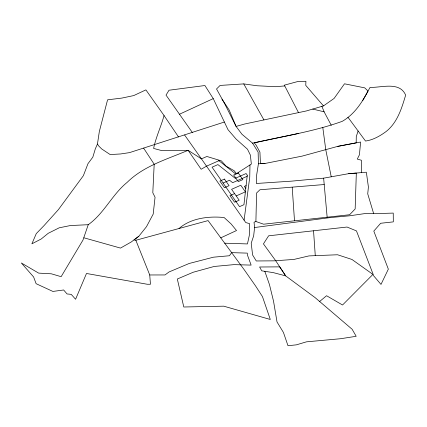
<?xml version="1.0" encoding="UTF-8"?>
<svg xmlns="http://www.w3.org/2000/svg" width="427" height="427" viewBox="0 0 427 427"><rect width="100%" height="100%" fill="white"/><g stroke="black" fill="none" stroke-linecap="round" stroke-linejoin="round"><path stroke-width="0.64" d="M249.982 164.955L249.747 177.141L244.1 220.156M319.631 301.499L326.564 295.73L342.539 305.006L372.68 274.668L371.687 273.504L351.939 259.456L337.543 254.764L308.967 255.906L293.989 259.419L274.241 260.844L256.269 260.966L252.587 254.956L251.22 243.166L253.675 235.816L254.577 227.532L254.044 222.227L255.896 221.501L256.595 192.999L259.931 189.764L324.21 184.539M219.686 160.371L206.529 166.167L201.448 158.865L188.11 150.304C167.08 159.282 143.888 165.831 127.182 182.34C112.114 194.536 104.129 213.463 88.24 224.703L70.359 225.547L59.188 227.815L48.267 233.27L41.238 238.976L31.897 243.817L36.274 233.606L44.002 225.637L58.387 209.652L83.366 175.694L87.978 163.674L92.819 157.157L95.354 148.756L97.452 144.059L99.342 131.452L107.577 99.822L121.866 98.082L133.731 95.579L145.89 89.889L164.048 115.536L178.529 136.971M284.75 85.918L275.607 86.708L257.07 85.758L243.748 83.905L220.102 85.427L216.532 88.976L224.783 103.958L236.088 126.413L241.965 134.265L252.565 143.173L258.132 152.151L258.426 163.765L256.696 174.744L256.344 183.482L291.79 181.128L323.639 178.16L348.683 173.666L366.355 172.204L368.41 187.053L367.727 193.847L373.678 213.681L393.24 213.089L393.315 221.875L380.665 223.268L373.806 231.103L388.34 269.143L381.001 284.419L373.774 275.949L356.46 230.906L347.034 227.036L268.626 235.811L263.438 243.881L275.709 260.737L285.652 275.869L315.083 297.608L352.136 329.27L356.187 336.3L340.661 338.712L306.474 341.835L296.349 344.851L287.985 345.715L283.443 332.473L277.022 321.963L273.542 301.222L269.453 284.553L264.815 271.305M164.048 115.536C161.032 126.664 155.93 137.094 153.608 148.441L161.796 150.603L188.11 150.304L201.16 169.268L206.529 166.167M358.093 130.988L356.278 136.587L356.177 142.842L337.762 146.365L302.124 156.117L265.002 163.472L258.426 163.765M143.627 148.148L154.19 164.219L152.802 192.758L155.054 197.242L153.192 214.108L146.488 226.684L138.823 236.27L133.977 239.926L135.839 240.262L149.733 274.967L150.453 284.254L147.246 284.254L86.489 273.477L75.584 299.263L71.213 294.363L67.044 293.952L63.655 289.981L52.9 291.438L36.114 283.693L33.621 276.979L21.35 262.973L38.665 273.12L51.352 273.808L61.136 276.68L82.966 240.086L88.24 224.703M265.002 163.472L260.443 163.674L259.931 152.135L256.072 145.047L254.22 142.821C283.619 136.144 313.834 131.591 342.251 121.332C354.063 114.591 361.866 102.843 368.021 91.058L364.722 87.855L344.493 83.804L334.106 98.429L323.469 105.901L306.383 110.945L244.618 124.017L236.088 126.413L229.187 110.017L221.965 99.08M362.64 100.671L370.07 87.386C381.503 87.807 399.672 81.157 405.65 95.114C401.716 108.325 397.388 122.634 386.12 131.521C379.998 136.032 373.155 139.955 365.523 141.054L348.293 117.697L347.845 117.585M179.03 228.509C190.896 218.064 208.915 215.987 224.116 217.535L231.114 223.945L236.51 230.537L220.77 237.85M138.823 236.27L131.217 242.002L120.499 248.087L83.948 237.807M213.254 98.616L204.917 85.523L169.028 90.225L166.028 95.12L179.484 114.228L213.254 98.616L227.997 129.659L236.067 139.042L247.484 149.21L250.377 155.108L251.338 164.08L235.827 174.061L218.923 160.707M223.097 183.055L229.529 180.221L232.656 182.692L247.142 176.303M246.091 185.644L244.345 186.418L245.771 188.467M234.578 193.602L229.977 195.635L234.572 202.238L239.173 200.204L231.594 189.316L240.796 185.249L245.392 191.851L236.19 195.918M224.372 122.037L129.498 152.626L120.574 153.966L110.161 154.558L101.695 148.943L98.802 146.061L97.452 144.059M135.839 240.262L208.093 220.599L244.388 269.971L255.511 285.86L262.434 296.551L270.302 319.471L223.732 306.17L183.786 306.997L177.317 279.007L193.196 272.25L214.162 266.464L233.985 264.633L251.129 265.103L247.484 255.191L247.292 253.126L231.642 252.64L229.443 255.741L213.457 257.187L189.188 263.475L169.023 271.972L164.987 274.951L149.733 274.967M252.565 143.173L298.772 133.4M337.762 146.365L360.607 142.042L359.433 154.777L357.292 159.084L361.407 160.258L361.61 172.764M254.577 227.532L330.631 217.54L349.638 215.8L366.174 213.399L373.678 213.681M255.896 221.501L263.608 224.196L349.612 214.738L355.157 208.963L356.326 173.132L348.683 173.666M224.703 243.198L247.452 243.934L249.293 235.49L249.64 223.668L245.76 222.547L206.529 166.167M312.745 109.066L324.12 111.826L331.267 125.271M323.469 105.901L305.764 85.384L305.924 81.285L298.169 81.434L284.361 85.154L298.5 112.616M236.483 173.64L234.177 170.763L226.027 166.087L221.399 160.894L206.881 156.474L201.448 158.865L184.608 135.012M179.484 114.228L192.358 132.519M243.748 83.905L263.929 119.928M321.894 106.366L324.12 111.826M331.229 176.799L325.78 149.776L322.775 127.326M323.639 178.16L327.162 217.332M313.541 230.788L315.275 255.656M292.217 187.352L294.502 220.828M247.27 175.187L243.945 204.709L239.526 206.663L212.054 167.187L217.919 164.598L235.277 178.315L246.112 173.527L247.27 175.187M224.469 179.078L219.868 181.112L224.463 187.715L229.064 185.681L224.469 179.078M238.277 172.983L233.676 175.011L238.271 181.614L242.872 179.586L238.277 172.983M279.733 266.864L259.616 267.003L261.73 270.825L273.381 272.645L285.652 275.869L279.733 266.864"/></g></svg>
